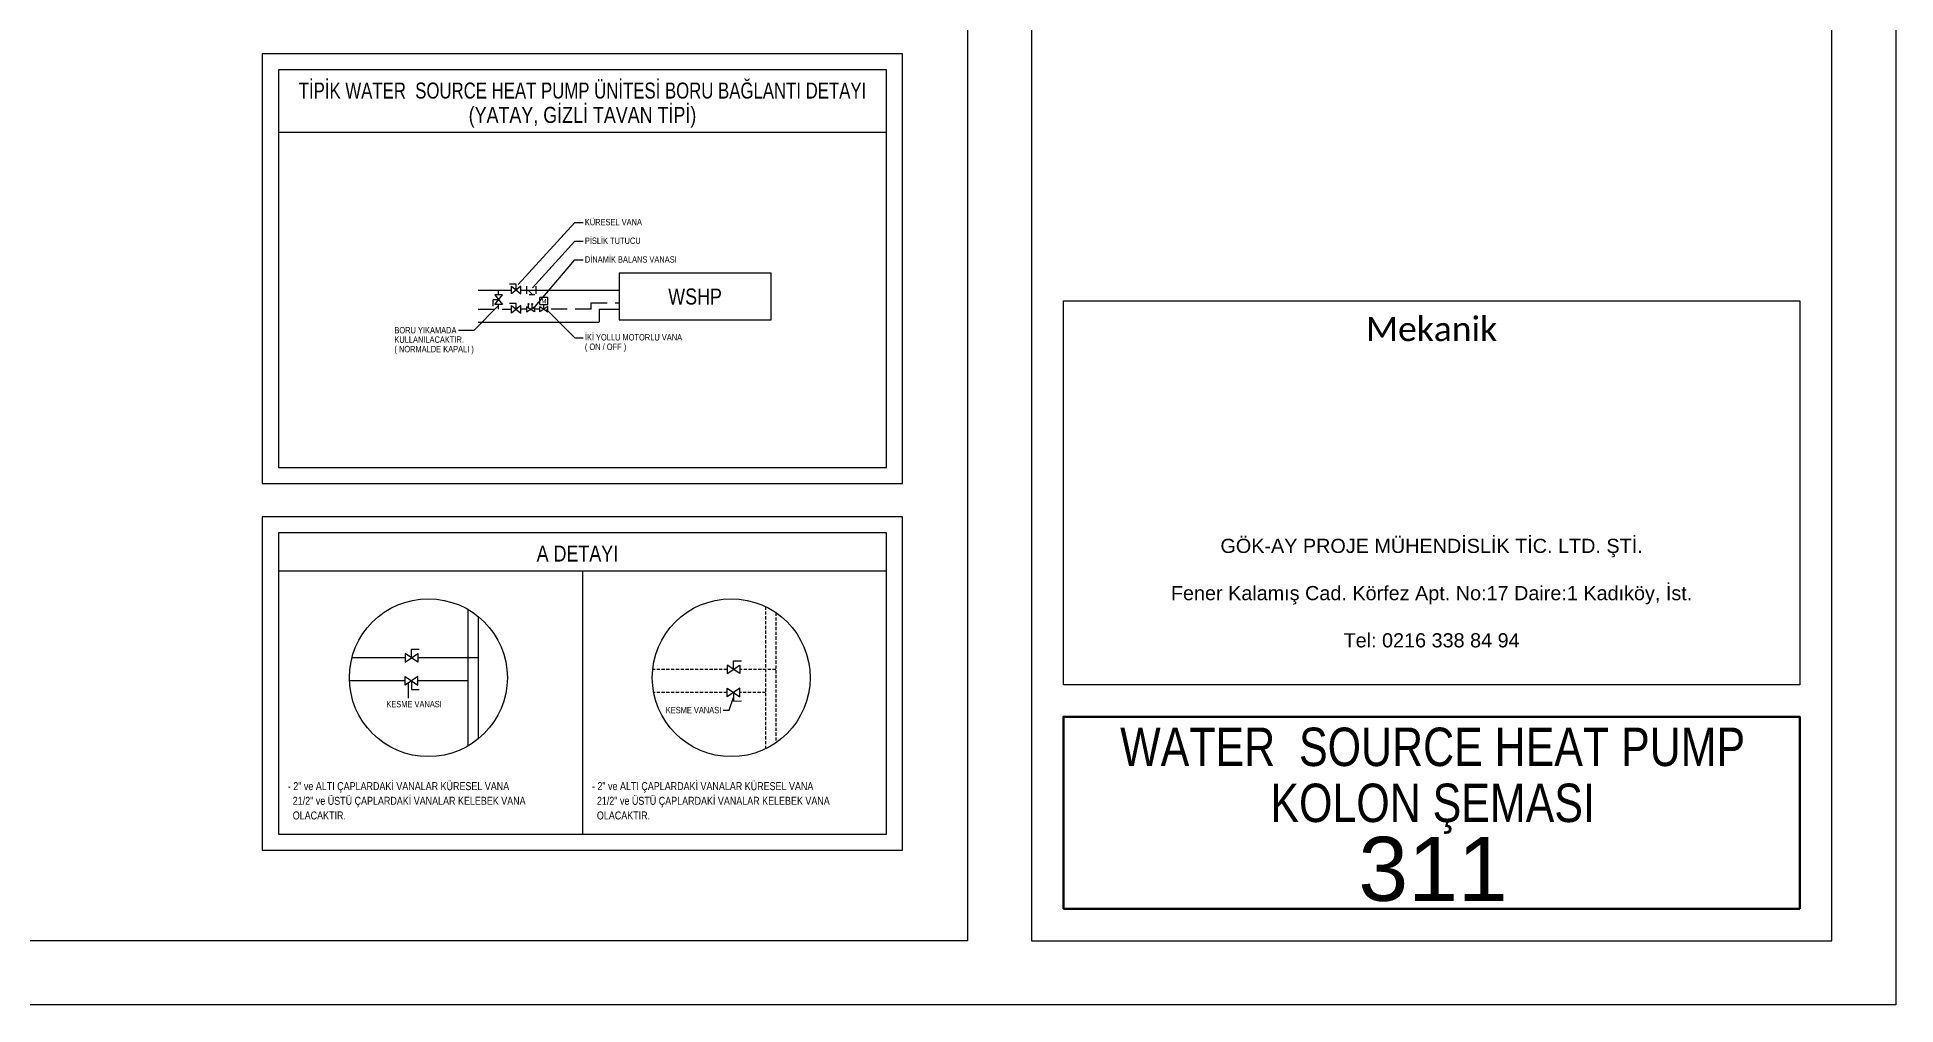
# Model space of a CAD drawing. Header units: centimetres. Extents: x 221889 to 261255, y -30032 to -21832.
# Drawn here: x 255450 to 261255, y -30032 to -27008 of the extents above; entities that cross this region are included whole.
import ezdxf
from ezdxf.enums import TextEntityAlignment as Align

# ---------------------------------------------------------------- set-up
doc = ezdxf.new("R2010")
doc.units = ezdxf.units.CM
doc.header["$LTSCALE"] = 0.2
doc.linetypes.add('DASHED', pattern=[75, 50, -25])
doc.linetypes.add('Hidden', pattern=[0.714375, 0.47625, -0.238125])
doc.layers.get('0').update_dxf_attribs({"color": 252})
for name, color, linetype, lineweight in [('1-BASLIK', 53, 'Continuous', 25), ('T-BASLIK', 71, 'Continuous', 15), ('T-DRENAJ', 40, 'Hidden', 30), ('T-ISITMA', 1, 'Continuous', 30), ('T-SOGUTMA', 4, 'Continuous', 30), ('T-VANA', 135, 'Continuous', 25)]:
    doc.layers.add(name, color=color, linetype=linetype, lineweight=lineweight)
doc.layers.add('T-FC', color=150, linetype='Continuous')
doc.layers.add('T-TEXT', color=85, linetype='Continuous')
doc.styles.add('ARIAL', font='arial.ttf')
doc.styles.get("Standard").update_dxf_attribs({"font": 'arial.ttf'})
doc.styles.add('xref-antet-A0$0$XREF-ANTET-A0$0$ARIAL', font='calibri.ttf')
doc.styles.add('xref-antet-A0$0$XREF-ANTET-A0$0$ARIAL_ITALIC', font='calibri.ttf')

# ---------------------------------------------------------------- blocks, each defined once
blk = doc.blocks.new('A$C71446B59')
at = {"linetype": 'Continuous'}
blk.add_lwpolyline([(0.098, -0.1), (0.232, -0.1), (0.231, 0.022)], dxfattribs=at)
blk.add_lwpolyline([(0.031, 0), (0.164, -0.2), (0.031, -0.2), (0.164, 0)], close=True, dxfattribs=at)
blk = doc.blocks.new('A$C22F205D8')
for p, q in [((0, -11.2), (0, 11.2)), ((28, 0), (0, 0)), ((22.7, 0), (10.3, -12.4)), ((28, 11.2), (28, -11.2)), ((20.4, -12.4), (3.4, -12.4))]:
    blk.add_line(p, q)
blk = doc.blocks.new('A$C116709ED')
for p, q in [((38.1, -22.1), (26.1, -7.1)), ((26.1, -7.1), (38.1, -7.1)), ((38.1, -7.1), (26.1, -22.1)), ((26.1, -22.1), (38.1, -22.1)), ((32.1, -14.6), (41.1, -14.6)), ((41.1, -14.6), (41.1, -24.9))]:
    blk.add_line(p, q)
blk = doc.blocks.new('UITNRXDTFYESER')
for p, q in [((12.5, 36.4), (-12.5, 36.4)), ((-12.5, 15), (-12.5, 36.4)), ((-12.5, 15), (12.5, 15)), ((-12.5, -8.3), (-12.5, 8.3)), ((12.5, 8.3), (-12.5, -8.3)), ((-12.5, 8.3), (12.5, -8.3)), ((0, 0), (0, 15)), ((12.5, 15), (12.5, 36.4)), ((12.5, -8.3), (12.5, 8.3))]:
    blk.add_line(p, q)
at = {"text_generation_flag": 4}
blk.add_text('M', height=13.6, rotation=180, dxfattribs=at).set_placement((8.1, 18.8))
blk = doc.blocks.new('A$C031019F5')
for p, q in [((30, 9.2), (0, -9.2)), ((0, 9.2), (30, -9.2)), ((0, -9.2), (0, 9.2)), ((30, -9.2), (30, 9.2)), ((8.1, -4.2), (8.1, -17.2)), ((21.9, -4.2), (21.9, -17.2))]:
    blk.add_line(p, q)
for centre in [(8.1, -19.4), (21.9, -19.4)]:
    blk.add_circle(centre, 2.25)

msp = doc.modelspace()

# ---------------------------------------------------------------- linework, layer by layer
at = {"lineweight": 50}
msp.add_lwpolyline([(258654.9, -29731.8), (258654.9, -29131.8), (260954.9, -29131.8), (260954.9, -29731.8)], close=True, dxfattribs=at)
at = {"layer": '1-BASLIK'}
for points in [[(221888.7, -30031.8), (221888.7, -21831.8), (261254.9, -21831.8), (261254.9, -30031.8)], [(258354.9, -29831.8), (222088.7, -29831.8), (222088.7, -22031.8), (258354.9, -22031.8)], [(261054.9, -22031.8), (258554.9, -22031.8), (258554.9, -29831.8), (261054.9, -29831.8)], [(258654.9, -29031.8), (258654.9, -27831.8), (260954.9, -27831.8), (260954.9, -29031.8)]]:
    msp.add_lwpolyline(points, close=True, dxfattribs=at)
at = {"layer": 'T-DRENAJ', "ltscale": 5}
for p, q in [((257205.4, -27858.6), (257267, -27858.6)), ((257205.4, -27858.6), (257205.4, -27898.6)), ((256827.3, -27898.6), (257205.4, -27898.6))]:
    msp.add_line(p, q, dxfattribs=at)
at = {"layer": 'T-FC'}
msp.add_lwpolyline([(257742, -27745.5), (257267, -27745.5), (257267, -27891.6), (257742, -27891.6)], close=True, dxfattribs=at)
at = {"layer": 'T-ISITMA'}
for p, q in [((256826.8, -28818), (256826.8, -29201.3)), ((256598.8, -28947.7), (256432.9, -28947.7)), ((256598.8, -28947.7), (256578.8, -28947.7)), ((256826.8, -28947.7), (256638.8, -28947.7)), ((256826.8, -28947.7), (256638.8, -28947.7))]:
    msp.add_line(p, q, dxfattribs=at)
at = {"layer": 'T-ISITMA', "linetype": 'DASHED'}
for p, q in [((257756.6, -28806.1), (257756.6, -29213.2)), ((257604.6, -28983.7), (257372.2, -28983.7)), ((257756.6, -28983.7), (257644.6, -28983.7))]:
    msp.add_line(p, q, dxfattribs=at)
at = {"layer": 'T-SOGUTMA'}
for p, q in [((256827.3, -27798.6), (256930.7, -27798.6)), ((256891, -27813.6), (256891, -27798.6)), ((256891, -27813.6), (256891, -27798.6)), ((256960.7, -27798.6), (256977.7, -27798.6)), ((257007.7, -27798.6), (257267, -27798.6)), ((256891, -27858.6), (256891, -27843.6)), ((256794.8, -28796), (256794.8, -29223.3)), ((256598.8, -29019.7), (256425.2, -29019.7)), ((256598.8, -29019.7), (256578.8, -29019.7)), ((256794.8, -29019.7), (256638.8, -29019.7)), ((256794.8, -29019.7), (256638.8, -29019.7))]:
    msp.add_line(p, q, dxfattribs=at)
at = {"layer": 'T-SOGUTMA', "linetype": 'DASHED', "ltscale": 5}
for p, q in [((256827.3, -27858.6), (256930.7, -27858.6)), ((256977.7, -27858.6), (256960.7, -27858.6)), ((257019.6, -27858.6), (257002.6, -27858.6)), ((257180.4, -27858.6), (257044.6, -27858.6)), ((257180.4, -27838.6), (257267, -27838.6)), ((257180.4, -27858.6), (257180.4, -27838.6))]:
    msp.add_line(p, q, dxfattribs=at)
at = {"layer": 'T-SOGUTMA', "linetype": 'DASHED'}
for p, q in [((257724.6, -28787.6), (257724.6, -29231.7)), ((257604.6, -29055.7), (257375.2, -29055.7)), ((257724.6, -29055.7), (257644.6, -29055.7))]:
    msp.add_line(p, q, dxfattribs=at)
at = {"layer": 'T-TEXT'}
for p, q in [((256202.9, -27305.3), (258102.9, -27305.3)), ((256952.2, -27781.3), (257129.3, -27587.8)), ((257129.3, -27587.8), (257154.7, -27587.8)), ((256996.6, -27791), (257129.3, -27646.1)), ((257129.3, -27646.1), (257154.7, -27646.1)), ((256999, -27857.1), (257129.4, -27704.4)), ((257129.4, -27704.4), (257154.7, -27704.4)), ((256891, -27846.5), (256813.7, -27924.8)), ((257129.4, -27947.7), (257040.8, -27859)), ((256813.7, -27924.8), (256765.1, -27924.8)), ((257129.4, -27947.7), (257154.7, -27947.7)), ((256202.9, -28675.8), (258102.9, -28675.8)), ((257152.9, -28675.8), (257152.9, -29499)), ((256608.8, -29026.3), (256608.8, -29073.3)), ((257611.3, -29110.6), (257624.6, -29071.7)), ((257592, -29110.6), (257611.3, -29110.6))]:
    msp.add_line(p, q, dxfattribs=at)
for points in [[(256152.9, -28402.4), (258152.9, -28402.4), (258152.9, -27060.7), (256152.9, -27060.7)], [(256202.9, -28352.4), (258102.9, -28352.4), (258102.9, -27110.7), (256202.9, -27110.7)], [(256152.9, -29549), (258152.9, -29549), (258152.9, -28507.2), (256152.9, -28507.2)], [(256202.9, -29499), (258102.9, -29499), (258102.9, -28557.2), (256202.9, -28557.2)]]:
    msp.add_lwpolyline(points, close=True, dxfattribs=at)
for centre in [(256671.6, -29009.7), (257617.4, -29009.7)]:
    msp.add_circle(centre, 246.6, dxfattribs=at)

# ---------------------------------------------------------------- block references
at = {"layer": 'T-VANA'}
for name, p, xscale, yscale, zscale, rotation in [('A$C116709ED', (256975, -27862.7), -2.000003333378118, 2.000003333349014, 2.00000333335, 270), ('A$C116709ED', (256975, -27922.7), -2.000003333378118, 2.000003333349014, 2.00000333335, 270), ('A$C031019F5', (257002.6, -27858.6), 0.8320742430223618, 0.8320742430223618, 0.8320742430223618, 180), ('A$C71446B59', (256638.9, -28967.1), -200.0006666688964, 200.0006666688951, 200.0006666688889, 270.0383482047905), ('A$C71446B59', (257644.7, -29003.1), -200.0006666688964, 200.0006666688951, 200.0006666688889, 270.0383482047905), ('A$C71446B59', (256638.9, -29000.2), 200.0006666688964, 200.0006666688964, 200.0006666688964, 269.9616517952095), ('A$C71446B59', (257644.7, -29036.2), 200.0006666688964, 200.0006666688964, 200.0006666688964, 269.9616517952095)]:
    msp.add_blockref(name, p, dxfattribs=dict(at, xscale=xscale, yscale=yscale, zscale=zscale, rotation=rotation))
for name, p, xscale, yscale, zscale in [('A$C22F205D8', (257007.7, -27798.6), -1.071430357143981, 1.071430357143981, 1.071430357151786), ('A$C116709ED', (256955.2, -27799.3), -2.000003333378118, 2.000003333349014, 2.00000333335)]:
    msp.add_blockref(name, p, dxfattribs=dict(at, xscale=xscale, yscale=yscale, zscale=zscale))
msp.add_blockref('UITNRXDTFYESER', (257032.1, -27858.6), dxfattribs=at)

# ---------------------------------------------------------------- texts
at = {"layer": '1-BASLIK', "linetype": 'Continuous', "lineweight": 0, "style": 'xref-antet-A0$0$XREF-ANTET-A0$0$ARIAL_ITALIC'}
msp.add_text('Mekanik', height=75.23, dxfattribs=at).set_placement((259804.9, -27920.2), align=Align.MIDDLE_CENTER)
at = {"layer": '1-BASLIK', "insert": (259804.9, -28745.6), "char_height": 44.252, "attachment_point": 5, "style": 'xref-antet-A0$0$XREF-ANTET-A0$0$ARIAL'}
msp.add_mtext_dynamic_manual_height_columns('{\\fArial|b0|i0|c162|p34;GÖK-AY PROJE MÜHENDİSLİK TİC. LTD. ŞTİ.\\P\\PFener Kalamış Cad. Körfez Apt. No:17 Daire:1 Kadıköy, İst.\\P\\pxql; \\P\\pq*;Tel: 0216 338 84 94}', width=3114.086, gutter_width=37.5, heights=[0], dxfattribs=at)
at = {"layer": 'T-BASLIK', "style": 'ARIAL', "width": 0.8}
for s, p in [('WATER  SOURCE HEAT PUMP', (259808.2, -29225.7)), ('KOLON ŞEMASI', (259808.2, -29400.7))]:
    msp.add_text(s, height=120, dxfattribs=at).set_placement(p, align=Align.MIDDLE_CENTER)
at = {"layer": 'T-BASLIK', "linetype": 'Continuous', "style": 'ARIAL'}
msp.add_text('311', height=200, dxfattribs=at).set_placement((259809.4, -29606.9), align=Align.MIDDLE_CENTER)
at = {"layer": 'T-TEXT', "style": 'ARIAL'}
for s, width, p in [('TİPİK WATER  SOURCE HEAT PUMP ÜNİTESİ BORU BAĞLANTI DETAYI', 0.75, (257152.9, -27175.1)), ('(YATAY, GİZLİ TAVAN TİPİ)', 0.8, (257152.9, -27251.1)), ('WSHP', 0.8, (257504.5, -27818.6))]:
    msp.add_text(s, height=50, dxfattribs=dict(at, width=width)).set_placement(p, align=Align.MIDDLE_CENTER)
at = {"layer": 'T-TEXT', "style": 'ARIAL', "width": 0.8}
for s, height, p in [('KÜRESEL VANA', 20, (257160.3, -27596.1)), ('PİSLİK TUTUCU', 20, (257160.3, -27654.4)), ('DİNAMİK BALANS VANASI', 20, (257160.3, -27712.7)), ('BORU YIKAMADA', 20, (256565.4, -27933.8)), ('( NORMALDE KAPALI )', 20, (256565.4, -27992.9)), ('KULLANILACAKTIR.', 20, (256565.4, -27963.3)), ('( ON / OFF )', 20, (257160.3, -27985.6)), ('İKİ YOLLU MOTORLU VANA', 20, (257160.3, -27956)), ('A DETAYI', 50, (257009.7, -28646.7)), ('KESME VANASI', 20, (256540.3, -29102.2)), ('KESME VANASI', 20, (257413, -29120.8)), ('- 2" ve ALTI ÇAPLARDAKİ VANALAR KÜRESEL VANA ', 25, (256232.4, -29361)), ('- 2" ve ALTI ÇAPLARDAKİ VANALAR KÜRESEL VANA ', 25, (257182.4, -29361)), ('  21/2" ve ÜSTÜ ÇAPLARDAKİ VANALAR KELEBEK VANA ', 25, (256232.4, -29406.8)), ('  OLACAKTIR.', 25, (256232.4, -29452.6)), ('  21/2" ve ÜSTÜ ÇAPLARDAKİ VANALAR KELEBEK VANA ', 25, (257182.4, -29406.8)), ('  OLACAKTIR.', 25, (257182.4, -29452.6))]:
    msp.add_text(s, height=height, dxfattribs=at).set_placement(p)

doc.saveas('drawing.dxf')
